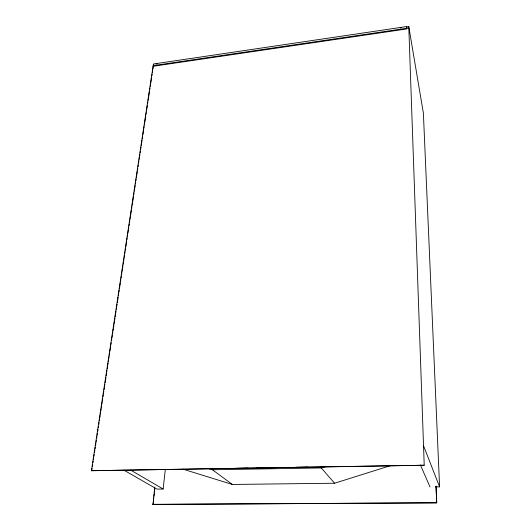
<?xml version="1.0" encoding="UTF-8"?>
<svg xmlns="http://www.w3.org/2000/svg" width="531" height="531" viewBox="0 0 531 531"><rect width="100%" height="100%" fill="white"/><g stroke="black" fill="none" stroke-linecap="round" stroke-linejoin="round"><path stroke-width="0.8" d="M321.308 466.298L321.275 467.95L334.59 483.23L391.433 465.329M123.869 470.121L156.93 489.091L163.136 489.024L165.333 469.265M436.057 486.263L436.741 502.817L153.001 504.45L154.78 487.033M153.001 504.45L153.187 502.804M153.379 501.158L153.758 497.859M153.95 496.213L154.236 493.744M154.428 492.098L154.806 488.805M406.421 26.995L408.777 26.65L424.216 465.242L91.412 470.712L153.419 63.999L406.673 26.55L406.753 28.953L153.067 66.282M91.843 470.054L92.089 468.415M92.341 466.776L92.713 464.313M92.965 462.674L93.21 461.034M93.463 459.395L93.715 457.755M93.96 456.116L94.213 454.483M94.531 452.399L94.837 450.381M95.029 449.12L95.334 447.102M95.587 445.463L95.899 443.392M96.084 442.184L96.396 440.119M96.649 438.48L96.961 436.449M97.146 435.208L97.458 433.17M97.704 431.53L98.023 429.473M98.268 427.833L98.52 426.201M98.766 424.561L99.078 422.517M99.33 420.877L99.576 419.238M99.762 418.01L100.14 415.554M100.326 414.319L100.638 412.282M100.824 411.04L101.202 408.585M101.388 407.37L101.7 405.306M101.886 404.098L102.257 401.642M102.45 400.387L102.755 398.363M103.007 396.73L103.319 394.646M103.505 393.451L103.824 391.374M104.069 389.734L104.375 387.723M104.567 386.455L104.872 384.444M105.125 382.811L105.443 380.714M105.623 379.532L105.941 377.435M106.193 375.795L106.499 373.804M106.744 372.165L106.996 370.532M107.242 368.892L107.567 366.782M107.813 365.142L108.118 363.164M108.317 361.863L108.616 359.885M108.862 358.252L109.114 356.613M109.313 355.305L109.685 352.849M109.937 351.21L110.733 345.966M110.933 344.652L111.231 342.694M111.556 340.557L111.809 338.917M111.981 337.782L112.353 335.326M112.559 333.999L112.851 332.054M113.057 330.72L113.355 328.775M113.601 327.142L113.933 324.985M114.099 323.864L114.477 321.408M114.676 320.067L114.975 318.135M115.181 316.788L115.552 314.325M115.718 313.224L116.05 311.053M116.302 309.414L116.594 307.489M116.8 306.135L117.092 304.217M117.344 302.577L118.174 297.114M118.426 295.475L118.712 293.577M118.924 292.203L119.209 290.298M119.422 288.924L120.331 282.93M120.544 281.543L120.829 279.658M121.041 278.264L121.334 276.379M121.546 274.985L121.918 272.529M122.077 271.467L122.953 265.739M123.165 264.332L123.451 262.467M123.663 261.053L124.042 258.597M124.201 257.555L124.573 255.099M124.785 253.679L125.07 251.82M125.289 250.4L125.568 248.548M125.82 246.908L126.69 241.18M126.909 239.746L127.188 237.901M127.407 236.468L127.686 234.629M127.911 233.189L128.807 227.261M129.033 225.814L129.312 223.989M129.531 222.535L129.81 220.71M130.029 219.257L130.407 216.794M130.653 215.155L131.429 210.07M131.655 208.603L131.927 206.798M132.153 205.324L132.524 202.862M132.677 201.88L133.546 196.151M133.772 194.665L134.044 192.879M134.297 191.24L135.166 185.511M135.398 184.011L135.664 182.233M135.896 180.732L136.168 178.96M136.394 177.454L137.29 171.593M137.516 170.079L137.788 168.32M138.02 166.8L138.286 165.041M138.518 163.521L138.91 160.946M139.142 159.426L139.407 157.674M139.64 156.147L139.905 154.402M140.138 152.868L140.403 151.123M140.635 149.589L141.027 147.034M141.259 145.494L142.023 140.483M142.262 138.936L142.633 136.474M142.885 134.834L143.642 129.843M143.881 128.283L144.147 126.564M144.379 125.004L145.766 115.924M146.005 114.344L146.264 112.645M146.503 111.065L147.386 105.277M147.625 103.691L147.883 102.005M148.129 100.412L148.381 98.733M148.627 97.133L149.503 91.365M149.749 89.759L150.001 88.086M150.246 86.48L150.499 84.814M150.744 83.201L151.62 77.446M151.873 75.827L152.125 74.167M152.37 72.548L152.623 70.895M152.868 69.269L153.618 64.344M326.014 466.444L321.275 467.95L212.44 469.756L208.491 468.554M156.041 63.986L157.654 63.747M400.155 27.924L401.721 27.692M153.167 65.645L408.77 27.984L408.837 28.375M91.412 470.712L424.216 465.242M225.761 468.468L230.733 468.388M236.56 468.289L248.269 468.09M256.367 467.95L280.169 467.545M288.433 467.406L289.939 467.38M295.979 467.28L308.133 467.074M182.856 469.125L232.326 484.451L334.59 483.23M435.599 486.894L439.588 486.854L423.38 113.07L408.777 26.65M152.775 504.331L436.741 502.817M130.898 470.2L163.136 489.024M212.44 469.756L232.326 484.451M420.419 464.957L430.01 486.954M423.526 445.735L439.588 486.854M435.997 486.13L436.681 502.684"/></g></svg>
